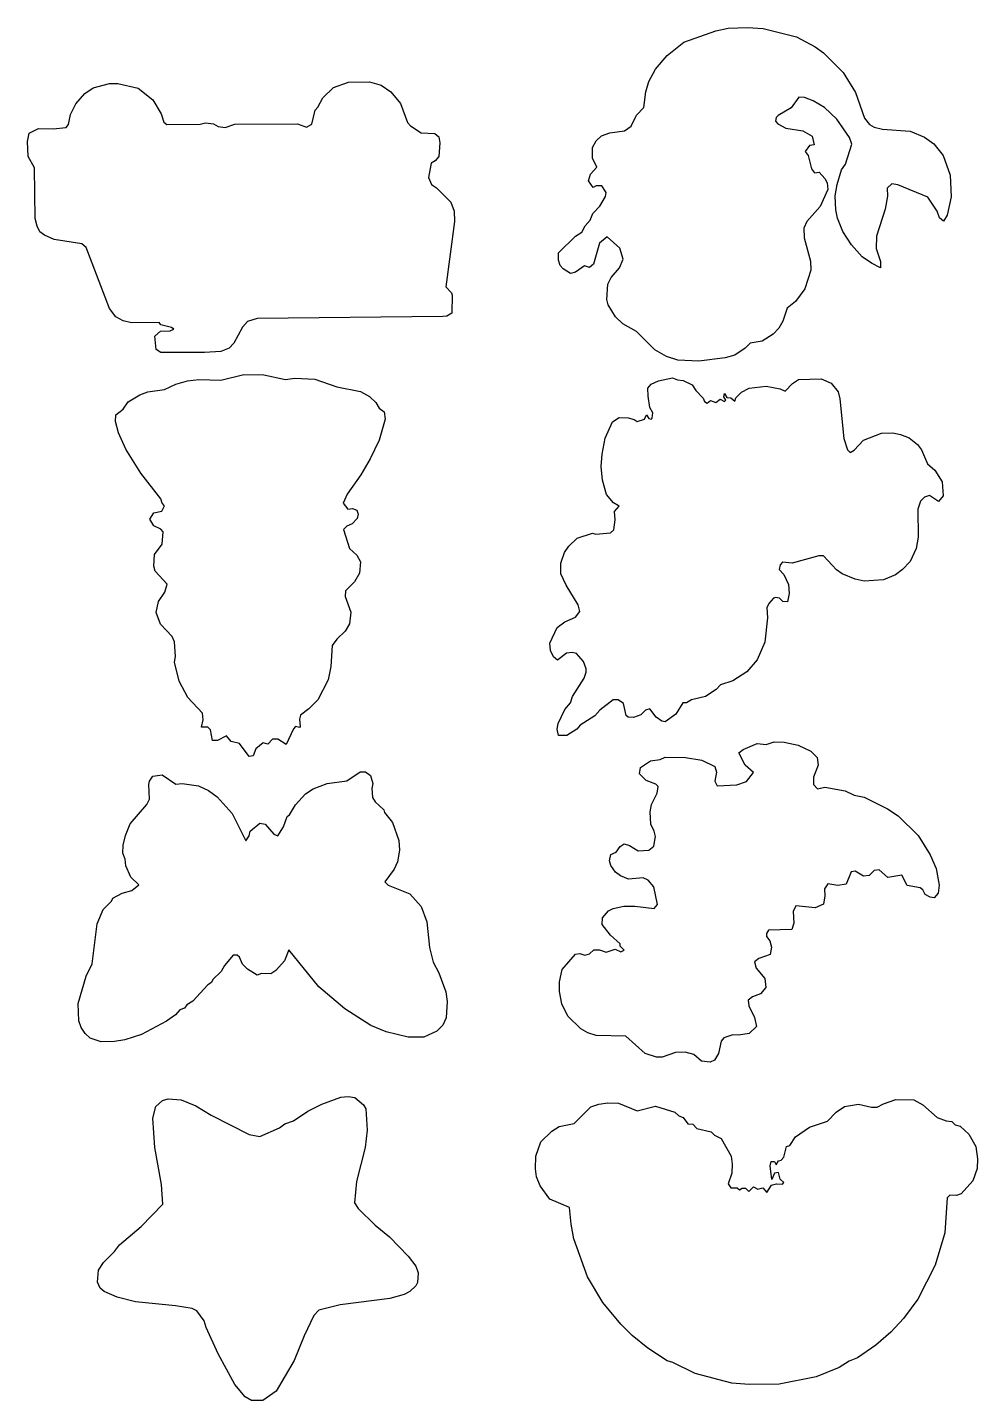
# Model space of a CAD drawing. Header units: metres. Extents: x -4 to 165, y 10 to 254.
import ezdxf

# ---------------------------------------------------------------- set-up
doc = ezdxf.new("R2010")
doc.units = ezdxf.units.M
doc.layers.add('TOPPERS_CUT', color=4, linetype='Continuous')

msp = doc.modelspace()

# ---------------------------------------------------------------- linework, layer by layer
at = {"layer": 'TOPPERS_CUT'}
for points in [[(109.9, 195.47), (107.78, 196.64), (104.54, 199.9), (102.12, 201.27), (100.81, 202.55), (99.48, 204.64), (99.27, 205.63), (99.43, 208.34), (100.02, 209.54), (101.49, 211.26), (102.17, 212.77), (101.55, 214.76), (99.32, 216.74), (97.94, 215.62), (96.88, 211.9), (96.19, 211.29), (95.29, 211.58), (93.7, 210.46), (92.81, 210.25), (91.5, 211.03), (90.99, 211.63), (90.67, 212.62), (90.66, 213.92), (93.72, 216.86), (94.81, 217.58), (95.4, 218.68), (96.28, 219.7), (96.77, 220.9), (98.05, 222.22), (99.03, 223.93), (99.12, 224.63), (98.4, 225.82), (97.4, 225.81), (96.81, 225.5), (95.99, 226.69), (96.38, 227.9), (97.46, 229.11), (96.74, 230.7), (96.72, 232.6), (97.4, 233.81), (98.29, 234.72), (99.78, 235.24), (102.38, 235.58), (103.57, 236.39), (104.54, 238.4), (105.82, 239.72), (106.19, 242.53), (106.76, 244.33), (107.94, 246.55), (110, 248.98), (112.97, 251.32), (118.65, 253.39), (120.84, 253.82), (124.24, 253.96), (127.04, 253.8), (132.96, 252.27), (136.29, 250.52), (137.8, 249.44), (141.25, 245.98), (143.49, 242.41), (145.05, 237.83), (145.97, 236.74), (146.77, 236.25), (148.28, 235.87), (153.18, 235.54), (155.7, 234.47), (157.41, 233.29), (159.04, 231.21), (160.28, 227.73), (160.44, 223.83), (159.78, 220.62), (159.09, 219.51), (158.38, 220.1), (157.97, 221.3), (156.34, 223.77), (151.01, 226.01), (149.9, 226.19), (149.11, 225.38), (149.13, 223.98), (148.76, 221.68), (147.22, 216.86), (147.15, 214.66), (147.88, 212.36), (147.9, 211.26), (146.29, 212.04), (144.67, 213.22), (142.74, 215.3), (141.21, 217.68), (140.28, 220.07), (139.96, 221.56), (139.83, 224.06), (140.2, 226.07), (140.97, 228.68), (141.66, 229.69), (142.81, 233.2), (142.4, 234.4), (140.15, 237.67), (137.93, 239.74), (135.91, 240.91), (134.4, 241.49), (133.4, 241.58), (132.03, 239.66), (129.74, 238.33), (129.35, 237.93), (129.26, 237.32), (129.66, 236.83), (131.07, 236.05), (134.08, 235.59), (135.79, 234.61), (136.11, 233.11), (135.31, 233), (134.53, 231.89), (135.04, 231.2), (135.67, 228.81), (136.18, 228.11), (136.98, 228.22), (137.99, 227.14), (138.4, 226.34), (138.52, 225.14), (137.16, 222.13), (134.79, 219.5), (134.3, 218.29), (134.33, 216.59), (135.48, 212.4), (135.5, 210.8), (134.44, 207.49), (132.77, 205.27), (131.29, 204.05), (130.52, 201.74), (129.83, 200.53), (128.85, 199.42), (126.86, 198.19), (124.77, 197.86), (123.88, 196.95), (122, 195.73), (120.3, 195.21), (115.61, 194.64), (111.91, 194.8)], [(-2.33, 220.02), (-2.45, 229.02), (-3.57, 231), (-3.71, 233.7), (-3.43, 235.2), (-1.74, 236.03), (0.86, 235.96), (3.16, 236.19), (3.56, 236.7), (3.93, 238.5), (4.91, 240.41), (6.48, 242.23), (7.97, 243.25), (10.86, 243.99), (12.36, 244.01), (15.97, 243.16), (18.6, 241.09), (20.03, 238.61), (20.55, 237.12), (21.06, 236.72), (26.96, 236.8), (27.95, 237.01), (29.36, 236.83), (30.16, 236.34), (31.46, 236.16), (33.16, 236.78), (44.26, 236.82), (45.86, 236.24), (46.86, 236.76), (47.43, 239.26), (47.92, 239.77), (48.8, 241.48), (50.67, 243.31), (53.36, 244.24), (57.06, 244.29), (59.17, 243.72), (60.88, 242.54), (62.61, 240.46), (63.86, 237.08), (64.36, 236.48), (66.28, 235.21), (68.68, 235.14), (69.39, 234.55), (69.6, 233.45), (69.43, 231.05), (68.74, 230.24), (68.05, 229.83), (67.58, 227.32), (68.1, 226.03), (69.01, 225.44), (71.54, 222.88), (72.16, 221.28), (72.18, 219.48), (70.63, 207.86), (71.65, 206.78), (71.75, 206.38), (71.7, 203.18), (70.8, 202.66), (70.1, 202.56), (37.1, 202.23), (35.41, 201.71), (34.52, 200.69), (32.96, 197.87), (32.17, 196.96), (30.68, 196.34), (27.78, 196.21), (19.98, 196.2), (19.18, 196.69), (18.94, 199.09), (19.93, 200), (21.63, 200.03), (22.33, 200.34), (21.92, 200.63), (20.02, 201.11), (19.71, 201.5), (14.81, 201.44), (13.31, 201.82), (12, 202.5), (10.88, 203.99), (6.74, 214.83), (5.93, 215.52), (1.02, 216.26), (-0.69, 217.04), (-1.5, 217.63), (-2.01, 218.62)], [(35.71, 124.4), (33.98, 126.68), (32.48, 127.06), (31.67, 128.05), (30.08, 127.23), (29.18, 127.22), (28.85, 129.11), (28.35, 129.61), (27.25, 129.59), (27.53, 130.9), (27.41, 132.1), (24.78, 134.86), (23.24, 137.74), (22.4, 141.13), (22.58, 142.13), (22.45, 144.73), (22.04, 145.73), (19.91, 147.9), (19.18, 149.99), (19.56, 151.9), (20.73, 153.61), (21.12, 155.02), (18.99, 157.29), (18.77, 158.19), (18.85, 160.29), (20.22, 162.1), (20.4, 164.31), (19.99, 164.8), (18.78, 165.39), (18.07, 166.58), (18.75, 167.69), (20.15, 168), (20.64, 168.91), (20.23, 169.41), (20.02, 170.2), (16.46, 174.76), (13.8, 179.02), (12.47, 181.91), (11.94, 183.9), (12.02, 185.1), (13.31, 186.12), (14.19, 187.43), (16.28, 188.66), (17.67, 189.17), (20.67, 189.61), (22.66, 190.54), (24.75, 191.17), (26.74, 191.39), (30.65, 191.24), (34.73, 192.3), (38.33, 192.24), (42.15, 191.39), (43.84, 191.61), (47.35, 191.46), (51.26, 190.11), (55.47, 189.26), (57.09, 188.39), (58.2, 187.3), (58.81, 186.31), (59.72, 185.62), (59.84, 184.32), (58.79, 180.61), (57.23, 177.29), (55.57, 174.46), (53.11, 171.03), (52.43, 169.42), (53.25, 168.33), (54.04, 168.44), (54.85, 168.15), (55.06, 167.46), (54.87, 166.65), (53.98, 165.74), (53.08, 165.33), (52.49, 164.72), (53.54, 161.34), (54.85, 160.15), (55.47, 158.96), (55.29, 156.96), (54.41, 155.45), (52.83, 153.83), (52.75, 152.83), (53.78, 150.04), (53.51, 147.94), (52.73, 146.63), (51.25, 145.21), (50.46, 144.1), (50.21, 140.39), (49.74, 137.99), (47.88, 134.46), (46.31, 132.84), (44.82, 131.72), (44.63, 131.02), (44.75, 129.72), (44.65, 129.52), (43.95, 129.71), (43.55, 129.3), (42.29, 126.49), (40.77, 127.47), (39.87, 127.46), (38.99, 126.55), (38.18, 126.83), (36.9, 125.72), (36.41, 124.51)], [(90.67, 128.12), (90.46, 129.21), (90.64, 130.22), (91.81, 132.73), (92.79, 133.94), (93.18, 135.05), (95.24, 138.28), (95.62, 139.38), (95.62, 139.98), (95.1, 141.27), (93.88, 142.66), (93.08, 142.85), (92.08, 142.73), (90.5, 141.51), (89.79, 142.11), (89.27, 143.2), (89.16, 144.5), (90.42, 147.31), (91.81, 148.33), (93.7, 149.16), (94.48, 150.17), (94.17, 151.36), (92.02, 154.84), (91.1, 156.82), (91.07, 158.72), (91.75, 160.63), (92.53, 161.74), (94.02, 163.16), (96.7, 164.1), (97.31, 163.9), (99.9, 164.14), (100.5, 164.65), (100.77, 166.45), (100.65, 167.95), (101.44, 168.86), (100.44, 169.45), (99.22, 170.93), (98.48, 173.52), (98.25, 175.92), (98.42, 178.12), (98.99, 180.93), (100.25, 183.84), (101.44, 184.66), (103.04, 184.58), (104.14, 184.29), (104.65, 183.9), (105.94, 184.32), (106.33, 185.12), (106.74, 184.43), (107.14, 184.33), (107.34, 184.54), (107.43, 185.44), (106.92, 186.43), (106.59, 188.43), (106.57, 189.83), (107.16, 190.53), (108.45, 191.15), (110.95, 191.68), (111.85, 191.3), (112.85, 191.21), (114.46, 190.43), (115.08, 189.44), (116.4, 188.05), (116.6, 187.46), (117.11, 187.16), (117.7, 187.67), (118.61, 187.28), (119.4, 187.89), (120.2, 187.5), (120.4, 187.71), (120.09, 188.3), (120.18, 188.9), (120.59, 188.21), (121.29, 188.12), (122, 187.53), (122.19, 188.13), (123.18, 189.14), (124.57, 189.86), (127.57, 190.2), (130.07, 189.73), (130.98, 189.34), (132.26, 190.66), (133.35, 191.37), (137.35, 191.53), (139.16, 190.75), (140.38, 189.17), (140.7, 187.97), (141.39, 180.88), (142.02, 178.89), (142.52, 178.39), (143.22, 178.8), (144.89, 180.62), (148.08, 181.86), (150.08, 181.89), (151.48, 181.61), (152.99, 181.03), (154.5, 179.85), (155.22, 178.86), (156.25, 176.37), (157.56, 175.29), (158.89, 173.2), (159.02, 170.71), (158.24, 169.69), (156.62, 170.77), (155.73, 170.46), (155.04, 169.75), (154.55, 168.35), (154.62, 163.35), (154.24, 161.34), (153.17, 159.03), (151.79, 157.61), (150.6, 156.69), (148.42, 155.77), (145.02, 155.52), (143.41, 155.9), (141.1, 156.87), (140.09, 157.56), (137.76, 160.03), (136.96, 160.02), (132.18, 158.76), (130.47, 158.93), (130.08, 158.43), (129.89, 157.63), (130.7, 156.74), (131.53, 154.95), (131.65, 153.35), (131.37, 151.85), (130.56, 151.93), (129.96, 152.53), (129.26, 152.62), (128.86, 152.51), (128.07, 151.6), (127.68, 150.8), (127.8, 149), (127.36, 144.69), (126, 141.57), (124.13, 139.45), (121.65, 137.82), (119.46, 137.09), (118.67, 136.28), (116.78, 135.05), (114.29, 134.42), (113.4, 133.91), (112.8, 133.9), (111.52, 131.89), (109.64, 130.56), (109.04, 130.65), (108.03, 131.34), (106.91, 132.83), (106.11, 132.62), (105.32, 131.81), (104.03, 131.29), (103.03, 131.38), (102.73, 131.67), (102.2, 133.77), (101.29, 134.45), (100.39, 134.44), (98.01, 132.61), (97.13, 131.6), (94.55, 129.97), (93.96, 129.26), (92.17, 128.13)], [(94.65, 75.96), (92.32, 78.23), (91.29, 80.42), (90.86, 82.61), (90.84, 84.31), (91.31, 86.52), (93.67, 89.25), (94.47, 89.36), (95.38, 89.07), (96.17, 89.28), (96.97, 89.99), (97.97, 90.01), (99.17, 89.62), (100.76, 90.14), (101.77, 89.66), (102.37, 89.96), (101.66, 90.65), (101.65, 91.05), (99.93, 92.63), (98.41, 94.51), (98.49, 95.71), (99.58, 96.93), (100.37, 97.34), (102.26, 97.76), (104.26, 97.79), (107.67, 97.33), (108.26, 98.04), (107.62, 101.23), (106.6, 102.42), (105.7, 102.81), (103.1, 102.57), (101.69, 103.16), (100.79, 103.84), (99.97, 105.03), (99.76, 105.83), (99.95, 106.93), (100.94, 107.35), (101.63, 108.36), (102.32, 108.86), (103.32, 108.58), (104.84, 107.6), (106.74, 107.72), (107.63, 108.43), (107.9, 110.14), (107.69, 111.13), (107.08, 112.33), (106.95, 114.53), (107.23, 115.83), (108.21, 117.84), (108.39, 119.04), (107.98, 119.44), (106.28, 120.12), (105.06, 121.3), (105.25, 122.4), (107.03, 123.63), (108.73, 123.85), (109.62, 124.26), (113.22, 124.21), (116.13, 123.75), (118.44, 122.58), (118.76, 121.58), (118.48, 119.98), (118.89, 119.18), (122.39, 119.33), (124.08, 119.95), (125.36, 121.56), (123.84, 122.85), (122.71, 125.03), (123.51, 125.64), (125.99, 126.67), (127.59, 126.49), (128.99, 127.01), (130.79, 126.94), (133.3, 126.37), (135.51, 125.3), (136.62, 124.21), (136.84, 122.81), (135.97, 120.7), (135.99, 119.4), (136.7, 118.61), (137.99, 118.93), (141.6, 118.27), (143.21, 117.5), (145.02, 117.12), (149.14, 115.07), (151.06, 113.8), (154.61, 110.34), (156.75, 106.87), (157.78, 104.48), (158.32, 101.49), (158.14, 100.09), (157.45, 99.28), (156.75, 99.37), (155.84, 99.86), (155.43, 100.65), (154.93, 101.05), (152.62, 101.42), (151.7, 103.3), (149.2, 102.87), (147.68, 104.25), (146.79, 104.14), (145.9, 103.23), (144.9, 103.12), (143.39, 104), (142.69, 103.89), (141.82, 101.68), (140.32, 101.46), (138.52, 101.73), (137.93, 100.83), (138.04, 99.63), (137.76, 98.12), (136.27, 97.5), (132.87, 97.86), (132.38, 96.85), (132.51, 94.76), (132.12, 93.65), (128.02, 93.5), (127.63, 92.89), (127.64, 92.39), (128.25, 91.6), (128.56, 90.5), (128.28, 89.2), (126.29, 88.47), (125.5, 87.86), (125.81, 86.77), (127.33, 84.89), (127.55, 83.29), (126.57, 82.18), (125.18, 81.66), (124.38, 81.05), (124.5, 80.05), (125.52, 77.96), (125.84, 76.37), (124.56, 75.15), (122.66, 74.83), (121.66, 74.91), (120.07, 74.39), (119.58, 73.79), (119.11, 71.58), (118.42, 70.37), (117.63, 70.06), (116.12, 70.24), (114.71, 71.42), (113.2, 71.8), (111.5, 71.78), (109.11, 70.95), (108.11, 70.94), (106.1, 71.61), (102.66, 74.67), (97.36, 74.8), (95.86, 75.28)], [(6.55, 75.12), (5.84, 76.21), (5.42, 77.41), (5.28, 80.5), (6.72, 85.32), (7.79, 87.54), (8.7, 94.65), (9.76, 97.16), (11.25, 98.68), (11.44, 99.19), (13.13, 100.11), (14.82, 100.53), (16.11, 101.55), (14.69, 102.93), (13.76, 104.92), (13.65, 106.11), (13.23, 107.21), (13.32, 108.61), (13.69, 110.32), (14.57, 112.43), (17.52, 115.87), (18.01, 116.77), (17.88, 119.37), (17.97, 119.97), (18.56, 120.88), (20.26, 121.1), (22.68, 119.43), (23.78, 119.55), (26.68, 119.19), (28.49, 118.31), (30.01, 117.23), (32.65, 114.26), (35.11, 109.39), (35.7, 110.3), (35.89, 111.1), (37.57, 112.53), (38.57, 112.34), (40.09, 110.56), (40.8, 110.27), (41.78, 111.88), (42.45, 113.69), (42.85, 113.99), (43.93, 115.81), (45.7, 117.73), (47.09, 118.65), (49.58, 119.58), (53.07, 120.03), (55.45, 121.66), (56.35, 121.67), (57.26, 120.98), (57.68, 119.59), (57.49, 118.68), (57.61, 117.09), (58.12, 116.29), (59.64, 114.91), (59.75, 114.41), (61.17, 112.63), (62.31, 109.45), (62.43, 107.75), (62.06, 105.64), (61.48, 104.33), (59.8, 102.11), (60.41, 101.52), (64.23, 99.97), (66.26, 97.7), (67.3, 95.01), (67.76, 90.42), (68.39, 87.82), (69.42, 85.94), (70.66, 82.55), (70.88, 80.85), (70.72, 77.95), (70.14, 76.64), (69.05, 75.53), (66.76, 74.5), (63.96, 74.46), (60.05, 75.41), (57.34, 76.58), (52.7, 79.52), (48.05, 83.46), (42.76, 89.99), (41.99, 88.08), (40.41, 86.36), (39.52, 85.75), (37.91, 85.83), (37.12, 85.52), (35.4, 86.6), (34.49, 87.48), (33.98, 88.68), (33.57, 89.07), (32.87, 89.06), (31.3, 87.24), (30.71, 86.13), (29.23, 84.72), (29.03, 84.21), (28.34, 83.8), (25.68, 80.87), (24.59, 80.25), (24.19, 79.65), (23.4, 79.34), (22.61, 78.43), (21.02, 77.31), (16.55, 74.95), (13.57, 74.01), (11.77, 73.69), (9.37, 73.66), (7.46, 74.33)], [(36.1, 9.9), (34.99, 10.58), (33.16, 12.76), (30.19, 18.22), (28.03, 22.89), (27.71, 24.09), (26.39, 25.87), (25.59, 26.26), (22.58, 26.72), (15.47, 27.43), (12.26, 28.29), (9.95, 29.26), (9.24, 29.85), (8.72, 30.94), (8.9, 33.05), (9.78, 34.46), (11.75, 36.38), (12.64, 37.6), (16.5, 40.85), (20.34, 44.8), (20.1, 48.29), (18.91, 54.88), (18.55, 60.07), (19.12, 62.18), (20.31, 63.2), (21.3, 63.51), (23.6, 63.34), (26.22, 62.27), (28.94, 60.61), (35.69, 57.2), (37.59, 56.82), (41.07, 58.37), (42.06, 59.08), (43.55, 59.6), (46.13, 61.33), (48.62, 62.56), (52, 63.81), (53.3, 63.93), (54.5, 63.74), (56.02, 62.46), (56.43, 61.77), (56.68, 57.97), (56.32, 54.86), (54.8, 48.84), (54.44, 45.04), (55.06, 44.05), (58.1, 41.09), (60.62, 39.02), (63.97, 35.56), (65.29, 33.78), (65.71, 32.58), (65.63, 30.88), (65.34, 30.28), (64.25, 29.26), (63.26, 28.75), (60.67, 28.02), (51.88, 26.9), (48.09, 25.95), (47.2, 25.04), (45.45, 21.42), (43.71, 17), (40.48, 11.55), (38.1, 9.92)], [(86.57, 51.06), (86.64, 53.36), (87.51, 55.87), (89.48, 57.79), (90.77, 58.61), (93.46, 59.15), (96.43, 62.08), (97.82, 62.6), (99.42, 62.82), (101.32, 62.75), (104.64, 61.39), (107.93, 62.23), (111.34, 61.18), (112.05, 60.49), (112.85, 60.2), (113.67, 59.11), (114.57, 59.02), (115.28, 58.23), (117.79, 57.66), (118.39, 57.07), (119.6, 56.48), (121.34, 53.31), (121.56, 51.91), (121.48, 50.31), (120.81, 48.4), (121.32, 47.71), (122.42, 47.72), (122.82, 47.33), (123.32, 47.63), (123.92, 47.64), (124.52, 47.05), (125.31, 47.86), (126.12, 47.47), (127.02, 47.68), (127.73, 46.89), (128.51, 48.2), (129.41, 48.41), (130.51, 48.33), (130.7, 48.63), (130.1, 49.22), (129.78, 50.42), (129.08, 50.31), (128.6, 49.2), (128.27, 51.6), (128.46, 52.4), (129.06, 52.41), (129.36, 51.81), (129.75, 52.52), (130.25, 52.62), (130.75, 53.13), (131.22, 55.04), (131.82, 55.24), (132.8, 56.76), (135.28, 58.49), (138.46, 59.53), (140.04, 61.15), (141.53, 62.17), (144.02, 62.6), (146.33, 62.03), (147.33, 62.04), (148.42, 62.66), (150.61, 63.39), (153.82, 63.33), (155.43, 62.45), (157.96, 60.18), (159.56, 59.6), (160.57, 59.52), (161.17, 58.92), (162.08, 58.64), (163.6, 57.26), (164.82, 55.07), (165.15, 52.87), (165.07, 51.17), (164.3, 48.96), (162.23, 46.64), (161.44, 46.33), (160.24, 46.41), (159.74, 45.9), (159.32, 39.7), (157.6, 33.98), (154.57, 27.94), (152.02, 24.5), (149.75, 22.07), (147.08, 19.74), (143.81, 17.5), (142.32, 16.88), (140.53, 15.75), (136.45, 14.1), (129.87, 12.81), (124.57, 12.75), (121.47, 13.01), (114.94, 14.72), (111.02, 16.67), (110.01, 16.96), (106.58, 19.21), (103.75, 21.48), (101.73, 23.45), (98.58, 27.31), (95.82, 31.87), (93.43, 38.64), (92.9, 41.24), (92.66, 44.23), (89.14, 45.69), (87.41, 48.07), (86.79, 49.66)]]:
    msp.add_lwpolyline(points, close=True, dxfattribs=at)

doc.saveas('drawing.dxf')
